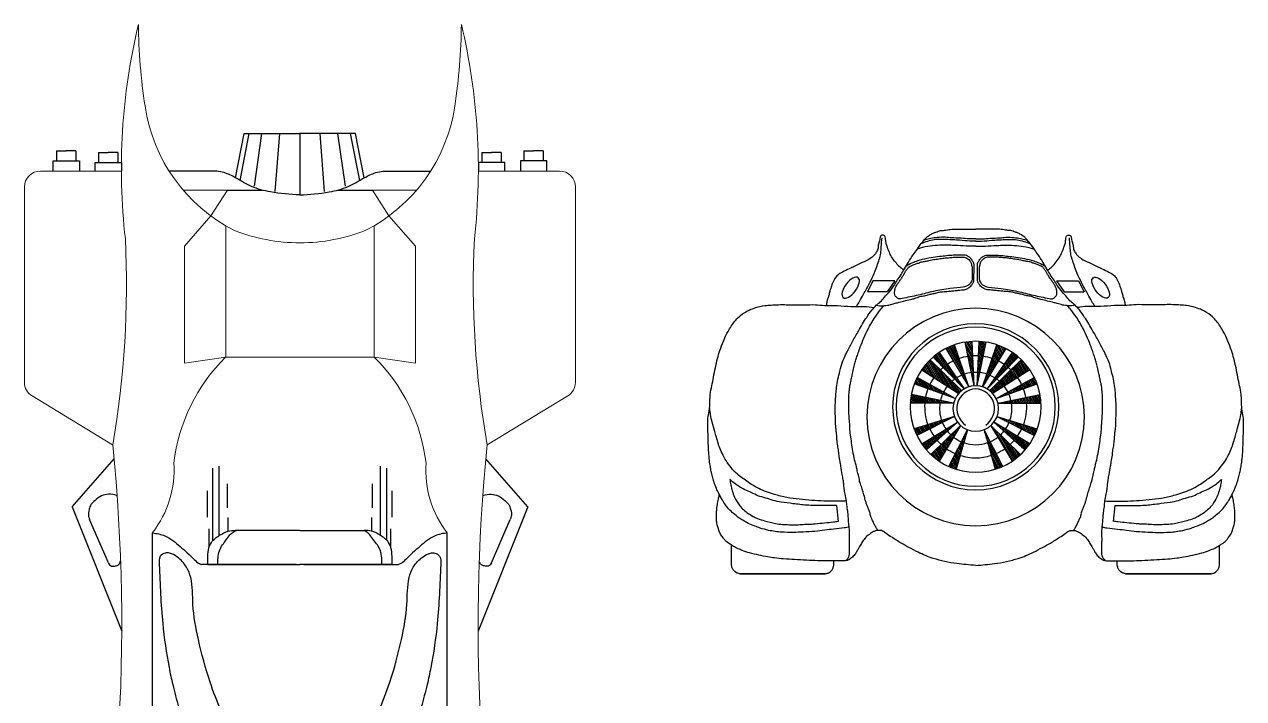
# Model space of a CAD drawing. Header units: inches. Extents: x 281 to 794, y -123 to 120.
# Drawn here: x 281.2 to 490.5, y 3.8 to 119.7 of the extents above; entities that cross this region are included whole.
import ezdxf

# ---------------------------------------------------------------- set-up
doc = ezdxf.new("R2010")
doc.units = ezdxf.units.IN
doc.header["$MEASUREMENT"] = 0
doc.layers.add('A-FL-PL', color=7, linetype='Continuous')
doc.layers.add('Batmobile', color=7, linetype='Continuous')
pattern_1 = [(120, (-623.92912, -27.08226), (-0.21650635, -0.125), [])]

# ---------------------------------------------------------------- blocks, each defined once
blk = doc.blocks.new('A$C385C0268')
at = {"layer": 'Batmobile'}
h = blk.add_hatch(dxfattribs=at)
h.set_pattern_fill('ANSI31', color=256, scale=2, angle=75, style=0)
h.set_pattern_definition(pattern_1)
h.paths.add_polyline_path([(44.58, 24.74), (41.37, 18.44, 0.031214), (42.68, 17.94)])
h.paths.add_polyline_path([(43.4, 25.47), (38.32, 20.47, 0.039775), (39.72, 19.36)])
h.paths.add_polyline_path([(42.88, 26.03), (36.74, 22.31, 0.029824), (37.56, 21.26)])
h.paths.add_polyline_path([(42.36, 26.99), (35.42, 24.88, 0.027366), (35.9, 23.75)])
h.paths.add_polyline_path([(34.96, 30.79, 0.033551), (34.78, 29.29), (42.21, 29.29)])
h.paths.add_polyline_path([(35.96, 33.74, 0.027418), (35.47, 32.61), (42.49, 30.08)])
h.paths.add_polyline_path([(39.74, 38.02, 0.029483), (38.68, 37.22), (44.02, 31.75, -0.00015), (44.02, 31.75)])
h.paths.add_polyline_path([(42.35, 39.32, 0.036164), (40.86, 38.68), (44.85, 32.11)])
h.paths.add_polyline_path([(45.41, 39.92, 0.026854), (44.21, 39.79), (45.74, 32.28)])
h.paths.add_polyline_path([(47.81, 39.79, 0.026854), (46.6, 39.92), (46.28, 32.28)])
h = blk.add_hatch(dxfattribs=at)
h.set_pattern_fill('ANSI31', color=256, scale=2, angle=75, style=0)
h.set_pattern_definition(pattern_1)
h.paths.add_polyline_path([(51.16, 38.68, 0.036164), (49.66, 39.32), (47.17, 32.11)])
h.paths.add_polyline_path([(53.33, 37.22, 0.029483), (52.28, 38.02), (47.99, 31.75, -0.00015), (47.99, 31.75)])
h.paths.add_polyline_path([(56.55, 32.61, 0.027418), (56.05, 33.74), (49.53, 30.08)])
h = blk.add_hatch(dxfattribs=at)
h.set_pattern_fill('ANSI31', color=256, scale=2, angle=75, style=0)
h.set_pattern_definition(pattern_1)
h.paths.add_polyline_path([(38.19, 36.77, 0.050411), (36.73, 35.05), (42.98, 31.04), (43.08, 30.97, -0.048257), (43.63, 31.49), (43.48, 31.62)])
h.paths.add_polyline_path([(55.28, 35.05, 0.050411), (53.82, 36.77), (48.53, 31.62), (48.39, 31.48, -0.047009), (48.93, 30.98), (49.03, 31.04)])
h = blk.add_hatch(dxfattribs=at)
h.set_pattern_fill('ANSI31', color=256, scale=2, angle=75, style=0)
h.set_pattern_definition(pattern_1)
h.paths.add_polyline_path([(49.66, 26.99), (56.12, 23.75, 0.027366), (56.59, 24.88)])
h.paths.add_polyline_path([(49.13, 26.03), (54.46, 21.26, 0.029824), (55.28, 22.31)])
h.paths.add_polyline_path([(48.61, 25.47), (52.29, 19.36, 0.039775), (53.69, 20.47)])
h.paths.add_polyline_path([(57.06, 30.79), (49.81, 29.29), (57.24, 29.29, 0.033551)])
h.paths.add_polyline_path([(47.44, 24.74), (49.34, 17.94, 0.031214), (50.65, 18.44)])
for p, q in [((42.21, 59.18), (46.01, 59.21)), ((49.8, 59.18), (46.01, 59.21)), ((28.33, 50.3), (27.4, 48.43)), ((32.12, 50.3), (28.33, 50.3)), ((32.12, 50.3), (30.79, 48.43)), ((59.9, 50.3), (61.22, 48.43)), ((59.9, 50.3), (63.68, 50.3)), ((63.68, 50.3), (64.62, 48.43)), ((30.79, 48.43), (27.4, 48.43)), ((61.22, 48.43), (64.62, 48.43)), ((45.74, 32.28), (44.21, 39.79)), ((45.74, 32.28), (45.41, 39.92)), ((46.28, 32.28), (46.6, 39.92)), ((46.28, 32.28), (47.81, 39.79)), ((39.74, 38.02), (44.02, 31.75)), ((40.86, 38.68), (44.85, 32.11)), ((44.85, 32.11), (42.35, 39.32)), ((47.17, 32.11), (49.66, 39.32)), ((51.16, 38.68), (47.17, 32.11)), ((52.28, 38.02), (47.99, 31.75)), ((38.19, 36.77), (43.48, 31.62)), ((38.68, 37.22), (44.02, 31.75)), ((53.33, 37.22), (47.99, 31.75)), ((53.82, 36.77), (48.53, 31.62)), ((42.49, 30.08), (35.96, 33.74)), ((36.73, 35.05), (42.98, 31.04)), ((55.28, 35.05), (49.03, 31.04)), ((49.53, 30.08), (56.05, 33.74)), ((42.49, 30.08), (35.47, 32.61)), ((43.48, 31.62), (43.63, 31.49)), ((48.53, 31.62), (48.39, 31.48)), ((49.53, 30.08), (56.55, 32.61)), ((42.21, 29.29), (34.96, 30.79)), ((42.98, 31.04), (43.08, 30.97)), ((49.03, 31.04), (48.93, 30.98)), ((49.81, 29.29), (57.06, 30.79)), ((42.21, 29.29), (34.78, 29.29)), ((49.81, 29.29), (57.24, 29.29)), ((42.36, 26.99), (35.42, 24.88)), ((42.36, 26.99), (35.9, 23.75)), ((36.74, 22.31), (42.88, 26.03)), ((42.88, 26.03), (37.56, 21.26)), ((38.32, 20.47), (43.4, 25.47)), ((43.4, 25.47), (39.72, 19.36)), ((53.69, 20.47), (48.61, 25.47)), ((48.61, 25.47), (52.29, 19.36)), ((55.28, 22.31), (49.13, 26.03)), ((49.13, 26.03), (54.46, 21.26)), ((49.66, 26.99), (56.12, 23.75)), ((49.66, 26.99), (56.59, 24.88)), ((41.37, 18.44), (44.58, 24.74)), ((44.58, 24.74), (42.68, 17.94)), ((50.65, 18.44), (47.44, 24.74)), ((47.44, 24.74), (49.34, 17.94)), ((22.08, 11.72), (22.39, 8.98)), ((69.93, 11.72), (69.62, 8.98)), ((4.08, 1.4), (4.08, 4.9)), ((87.87, 1.4), (87.87, 4.86)), ((21.62, 1.4), (21.62, 2.2)), ((70.33, 1.4), (70.33, 2.2)), ((20.22, 0), (5.48, 0)), ((5.48, 0), (20.22, 0)), ((71.73, 0), (86.47, 0)), ((86.47, 0), (71.73, 0))]:
    blk.add_line(p, q, dxfattribs=at)
for centre, radius, start, end in [((46.01, 26.93), 18.69, 90, 270), ((46.01, 26.93), 18.69, 270, 90), ((46.01, 28.68), 14.27, 90, 270), ((46.01, 28.68), 13.67, 90, 270), ((46.01, 28.68), 14.27, 270, 90), ((46.01, 28.68), 13.67, 270, 90), ((46.01, 28.68), 11.25, 90, 270), ((46.01, 28.68), 11.25, 270, 90), ((46.01, 28.68), 8.77, 116.1135, 123.7406), ((46.01, 28.68), 8.77, 98.5408, 108.9295), ((46.01, 28.68), 8.77, 90, 93.2057), ((46.01, 28.68), 8.77, 86.7943, 90), ((46.01, 28.68), 8.77, 71.0705, 81.4592), ((46.01, 28.68), 8.77, 56.2594, 63.8865), ((46.01, 28.68), 8.77, 145.035, 153.9916), ((46.01, 28.68), 8.77, 129.5914, 133.5123), ((46.01, 28.38), 6.21, 112.5164, 121.9224), ((46.01, 28.38), 6.21, 96.7526, 107.9582), ((46.01, 28.38), 6.21, 90, 93.3954), ((46.01, 28.38), 6.21, 86.6046, 90), ((46.01, 28.38), 6.21, 72.0418, 83.2474), ((46.01, 28.38), 6.21, 58.0776, 67.4836), ((46.01, 28.68), 8.77, 46.4877, 50.4086), ((46.01, 28.68), 8.77, 26.0084, 34.965), ((46.01, 28.68), 8.77, 159.3763, 169.4576), ((46.01, 28.38), 6.21, 141.7168, 152.9287), ((46.01, 28.38), 6.21, 125.6765, 130.5857), ((46.01, 28.38), 3.91, 90, 270), ((46.2, 28.37), 3.43, 93.268, 236.0578), ((46.01, 28.38), 3.91, 270, 90), ((45.81, 28.37), 3.43, 303.9422, 86.732), ((46.01, 28.38), 6.21, 49.4143, 54.3235), ((46.01, 28.38), 6.21, 27.0713, 38.2832), ((46.01, 28.68), 8.77, 10.5424, 20.6237), ((46.01, 28.38), 6.21, 156.4342, 167.1969), ((46.01, 28.38), 6.21, 12.8031, 23.5658), ((46.01, 28.68), 8.77, 176.0197, 200.5643), ((46.01, 28.38), 6.21, 171.5617, 199.4142), ((46.01, 28.38), 6.21, 340.5858, 8.4383), ((46.01, 28.68), 8.77, 339.4357, 3.9803), ((46.01, 28.38), 6.21, 203.028, 214.7965), ((46.01, 28.38), 6.21, 325.2035, 336.972), ((46.01, 28.68), 8.77, 205.8512, 215.4253), ((46.01, 28.38), 6.21, 218.7724, 226.8561), ((46.01, 28.38), 6.21, 232.2072, 246.5002), ((46.01, 28.38), 6.21, 293.4998, 307.7928), ((46.01, 28.38), 6.21, 313.1439, 321.2276), ((46.01, 28.68), 8.77, 324.5747, 334.1488), ((46.01, 28.68), 8.77, 221.1581, 227.58), ((46.01, 28.68), 8.77, 235.1989, 246.38), ((46.01, 28.38), 6.21, 250.7208, 270), ((46.01, 28.38), 6.21, 270, 289.2792), ((46.01, 28.68), 8.77, 293.62, 304.8011), ((46.01, 28.68), 8.77, 312.42, 318.8419), ((46.01, 28.68), 8.77, 252.3357, 270), ((46.01, 28.68), 8.77, 270, 287.6643)]:
    blk.add_arc(centre, radius, start, end, dxfattribs=at)
at = {"layer": 'Batmobile', "extrusion": (0, 0, -1)}
blk.add_ellipse((24.54, 49.15), major_axis=(-1.29, -1.7), ratio=0.457684, dxfattribs=at)
at = {"layer": 'Batmobile'}
blk.add_ellipse((67.47, 49.15), major_axis=(1.29, -1.7), ratio=0.457684, dxfattribs=at)
for points in [[(24.13, 9.76), (24.07, 10.49), (23.91, 11.55), (23.82, 12.44), (23.58, 13.68), (23.43, 14.54), (23.35, 15.43), (23.26, 16.11), (23.08, 17.07), (22.85, 18.45), (22.73, 19.25), (22.54, 20.35), (22.43, 21.26), (22.27, 22.24), (22.17, 23.3), (22.09, 24.26), (22, 25.01), (21.93, 26.47), (21.89, 27.76), (21.88, 28.81), (21.94, 29.85), (22.01, 30.91), (22.11, 31.95), (22.34, 33.42), (22.69, 34.83), (23.14, 36.42), (23.59, 37.41), (23.92, 38.11), (24.42, 39.02), (24.85, 39.88), (25.38, 40.84), (25.87, 41.69), (26.59, 42.93), (27.29, 44.05), (28.21, 45.33), (28.93, 46.12), (29.63, 46.69), (30.36, 47.53), (31.12, 48.39), (32, 49.54), (32.55, 50.44), (33.19, 51.39), (33.78, 52.37), (34.46, 53.55), (35.27, 54.8), (35.93, 55.72), (36.66, 56.76), (37.18, 57.35), (37.59, 57.81), (38.14, 58.21), (38.7, 58.52), (39.18, 58.7), (39.98, 58.95), (40.66, 59.01), (41.63, 59.17), (42.21, 59.18)], [(67.88, 9.76), (67.95, 10.49), (68.11, 11.55), (68.2, 12.44), (68.44, 13.68), (68.58, 14.54), (68.67, 15.43), (68.76, 16.11), (68.93, 17.07), (69.16, 18.45), (69.29, 19.25), (69.48, 20.35), (69.58, 21.26), (69.75, 22.24), (69.85, 23.3), (69.93, 24.26), (70.02, 25.01), (70.09, 26.47), (70.13, 27.76), (70.14, 28.81), (70.07, 29.85), (70.01, 30.91), (69.91, 31.95), (69.67, 33.42), (69.32, 34.83), (68.88, 36.42), (68.42, 37.41), (68.1, 38.11), (67.6, 39.02), (67.17, 39.88), (66.64, 40.84), (66.14, 41.69), (65.43, 42.93), (64.72, 44.05), (63.81, 45.33), (63.08, 46.12), (62.39, 46.69), (61.65, 47.53), (60.89, 48.39), (60.02, 49.54), (59.47, 50.44), (58.82, 51.39), (58.23, 52.37), (57.55, 53.55), (56.75, 54.8), (56.09, 55.72), (55.36, 56.76), (54.84, 57.35), (54.42, 57.81), (53.87, 58.21), (53.31, 58.52), (52.84, 58.7), (52.03, 58.95), (51.36, 59.01), (50.39, 59.17), (49.8, 59.18)], [(25.51, 45.92), (26.07, 46.79), (26.73, 48.02), (27.28, 48.98), (28.03, 50.42), (28.76, 52.02), (29.17, 53.2), (29.52, 54.28), (29.74, 55.37), (29.79, 56.18), (29.93, 57.71)], [(30.47, 57.88), (30.31, 58.11), (30.05, 58.18), (29.76, 58.11), (29.59, 57.81)], [(33.65, 52.14), (33.07, 52.61), (32.38, 53.34), (31.67, 54.27), (31.25, 55.07), (30.84, 56.09), (30.65, 56.7), (30.53, 57.43), (30.47, 57.88)], [(58.37, 52.14), (58.95, 52.61), (59.64, 53.34), (60.34, 54.27), (60.77, 55.07), (61.17, 56.09), (61.37, 56.7), (61.48, 57.43), (61.54, 57.88)], [(61.54, 57.88), (61.7, 58.11), (61.96, 58.18), (62.26, 58.11), (62.43, 57.81)], [(66.51, 45.92), (65.95, 46.79), (65.29, 48.02), (64.74, 48.98), (63.98, 50.42), (63.25, 52.02), (62.85, 53.2), (62.5, 54.28), (62.28, 55.37), (62.22, 56.18), (62.09, 57.71)], [(45.72, 53.12), (45.62, 53.45), (45.32, 53.97), (45.02, 54.32), (44.6, 54.58), (44.21, 54.73), (43.62, 54.75)], [(46.29, 53.12), (46.4, 53.45), (46.69, 53.97), (47, 54.32), (47.42, 54.58), (47.81, 54.73), (48.39, 54.75)], [(32.68, 47.29), (32.51, 47.42), (32.19, 47.74), (32.07, 48.2), (32.1, 48.6), (32.16, 48.94), (32.37, 49.43), (32.67, 49.92), (33.01, 50.42), (33.37, 50.94), (33.65, 51.43), (33.89, 51.86), (34.24, 52.36), (34.57, 52.74), (34.93, 52.91)], [(34.93, 52.91), (35.15, 53.02), (35.74, 53.26), (36.3, 53.44), (36.66, 53.58), (37.05, 53.64), (37.68, 53.77)], [(37.68, 53.77), (38.02, 53.82), (38.52, 53.95), (38.96, 54), (39.44, 54.07), (39.9, 54.15), (40.78, 54.26), (41.55, 54.32), (42.3, 54.39), (42.91, 54.42), (43.51, 54.39), (44.01, 54.38), (44.36, 54.28), (44.64, 54.1), (44.96, 53.82), (45.22, 53.39), (45.31, 53.02), (45.39, 52.7), (45.41, 52.03)], [(45.57, 50.01), (45.66, 50.19), (45.69, 50.52), (45.7, 51.04), (45.72, 51.66), (45.73, 52.38), (45.72, 53.12)], [(46.45, 50.01), (46.36, 50.19), (46.32, 50.52), (46.32, 51.04), (46.3, 51.66), (46.29, 52.38), (46.29, 53.12)], [(54.33, 53.77), (54, 53.82), (53.5, 53.95), (53.05, 54), (52.58, 54.07), (52.12, 54.15), (51.23, 54.26), (50.46, 54.32), (49.72, 54.39), (49.11, 54.42), (48.51, 54.39), (48, 54.38), (47.65, 54.28), (47.38, 54.1), (47.06, 53.82), (46.79, 53.39), (46.71, 53.02), (46.63, 52.7), (46.61, 52.03)], [(57.09, 52.91), (56.86, 53.02), (56.27, 53.26), (55.71, 53.44), (55.35, 53.58), (54.97, 53.64), (54.33, 53.77)], [(59.33, 47.29), (59.51, 47.42), (59.82, 47.74), (59.95, 48.2), (59.92, 48.6), (59.86, 48.94), (59.65, 49.43), (59.35, 49.92), (59.01, 50.42), (58.65, 50.94), (58.36, 51.43), (58.13, 51.86), (57.78, 52.36), (57.44, 52.74), (57.09, 52.91)], [(45.41, 50.63), (45.34, 50.34), (45.14, 49.98), (44.94, 49.75), (44.52, 49.45), (44.28, 49.33), (43.88, 49.24)], [(45.41, 52.03), (45.41, 50.63)], [(46.61, 52.03), (46.61, 50.63)], [(46.61, 50.63), (46.67, 50.34), (46.88, 49.98), (47.08, 49.75), (47.5, 49.45), (47.74, 49.33), (48.14, 49.24)], [(30.32, 46.07), (30.88, 46.12), (31.82, 46.39), (32.56, 46.57), (33.67, 46.85), (34.82, 47.13), (35.6, 47.32), (36.44, 47.63), (37.21, 47.75), (38, 47.96), (38.7, 48.13), (39.35, 48.27), (39.96, 48.42), (40.7, 48.48), (41.52, 48.56), (41.91, 48.59), (42.25, 48.63), (42.68, 48.66), (43.27, 48.74), (43.82, 48.78), (44.21, 48.83), (44.49, 48.95), (44.77, 49.1)], [(43.88, 49.24), (41.62, 49), (38.79, 48.51), (36.15, 47.87), (33.39, 47.29)], [(44.77, 49.1), (45.02, 49.28), (45.31, 49.58), (45.57, 50.01)], [(47.25, 49.1), (47, 49.28), (46.71, 49.58), (46.45, 50.01)], [(61.69, 46.07), (61.14, 46.12), (60.2, 46.39), (59.46, 46.57), (58.34, 46.85), (57.2, 47.13), (56.42, 47.32), (55.57, 47.63), (54.81, 47.75), (54.02, 47.96), (53.31, 48.13), (52.67, 48.27), (52.06, 48.42), (51.31, 48.48), (50.49, 48.56), (50.11, 48.59), (49.76, 48.63), (49.34, 48.66), (48.75, 48.74), (48.2, 48.78), (47.81, 48.83), (47.52, 48.95), (47.25, 49.1)], [(48.14, 49.24), (50.39, 49), (53.22, 48.51), (55.87, 47.87), (58.62, 47.29)], [(33.39, 47.29), (32.9, 47.23), (32.68, 47.29)], [(58.62, 47.29), (59.12, 47.23), (59.33, 47.29)], [(29.21, 7.43), (28.93, 7.88), (28.58, 8.49), (28.31, 9.13), (28.03, 9.67), (27.86, 10.37), (27.65, 10.98), (27.42, 11.55), (27.22, 12.11), (27.04, 12.65), (26.95, 13.02), (26.67, 14.03), (26.51, 14.52), (26.22, 15.43), (26.08, 15.86), (26.03, 16.19), (25.92, 16.7), (25.79, 17.2), (25.67, 17.69), (25.51, 18.44), (25.31, 19.2), (24.75, 22.14), (24.57, 23.5), (24.41, 24.76), (24.38, 25.57), (24.33, 26.34), (24.24, 27.48), (24.24, 28.11), (24.24, 28.68), (24.24, 29.19)], [(62.81, 7.43), (63.09, 7.88), (63.44, 8.49), (63.71, 9.13), (63.98, 9.67), (64.16, 10.37), (64.36, 10.98), (64.59, 11.55), (64.8, 12.11), (64.97, 12.65), (65.06, 13.02), (65.35, 14.03), (65.51, 14.52), (65.79, 15.43), (65.93, 15.86), (65.99, 16.19), (66.1, 16.7), (66.22, 17.2), (66.34, 17.69), (66.51, 18.44), (66.7, 19.2), (67.27, 22.14), (67.45, 23.5), (67.61, 24.76), (67.64, 25.57), (67.68, 26.34), (67.77, 27.48), (67.77, 28.11), (67.77, 28.68), (67.77, 29.19)], [(22.08, 11.72), (19.84, 11.7), (16.98, 11.77), (14.63, 12.03), (12.63, 12.3), (11.2, 12.6), (9.97, 13), (8.61, 13.39), (7.54, 13.91), (6.37, 14.42), (5.14, 15.13), (4.24, 15.81), (3.8, 16.2)], [(69.93, 11.72), (72.17, 11.7), (75.04, 11.77), (77.38, 12.03), (79.38, 12.3), (80.82, 12.6), (82.05, 13), (83.4, 13.39), (84.48, 13.91), (85.64, 14.42), (86.88, 15.13), (87.77, 15.81), (88.21, 16.2)], [(1.51, 10.04), (1.51, 10.72)], [(90.51, 10.04), (90.51, 10.72)], [(23.2, 2.22), (18.88, 2.22), (16.97, 2.31), (14.9, 2.43), (13.02, 2.54), (11.47, 2.7), (10.32, 2.87), (8.74, 3.2), (7.19, 3.57), (5.89, 4), (4.96, 4.4), (4.26, 4.79), (3.73, 5.13), (3, 5.69), (2.62, 6.17), (2.19, 6.77), (1.91, 7.5), (1.66, 8.21), (1.51, 9.04), (1.51, 10.04)], [(23.66, 2.23), (24, 2.54), (24.29, 3.09), (24.35, 4.15), (24.33, 5.25), (24.31, 6.08), (24.33, 7.01), (24.3, 7.88), (24.18, 8.86), (24.13, 9.76)], [(68.35, 2.23), (68.02, 2.54), (67.72, 3.09), (67.66, 4.15), (67.69, 5.25), (67.7, 6.08), (67.68, 7.01), (67.72, 7.88), (67.83, 8.86), (67.88, 9.76)], [(68.81, 2.22), (73.14, 2.22), (75.04, 2.31), (77.12, 2.43), (78.99, 2.54), (80.55, 2.7), (81.69, 2.87), (83.28, 3.2), (84.83, 3.57), (86.12, 4), (87.05, 4.4), (87.76, 4.79), (88.29, 5.13), (89.02, 5.69), (89.39, 6.17), (89.83, 6.77), (90.11, 7.5), (90.35, 8.21), (90.5, 9.04), (90.51, 10.04)], [(28.93, 7.4), (28.46, 7.22), (27.75, 6.76), (26.97, 6.06), (26.48, 5.34), (26.07, 4.66), (25.81, 4.23), (25.53, 3.71), (25.13, 3.14), (24.52, 2.58), (23.91, 2.27), (23.2, 2.22)], [(46.01, 1.43), (42.76, 1.73), (38.71, 2.63), (36.1, 3.68), (34.54, 4.51), (33.19, 5.25), (31.59, 6.26), (30.63, 6.91), (30.02, 7.32), (29.58, 7.43), (28.93, 7.4)], [(46.01, 1.43), (49.26, 1.73), (53.31, 2.63), (55.92, 3.68), (57.48, 4.51), (58.83, 5.25), (60.42, 6.26), (61.39, 6.91), (61.99, 7.32), (62.44, 7.43), (63.08, 7.4)], [(63.08, 7.4), (63.55, 7.22), (64.27, 6.76), (65.05, 6.06), (65.53, 5.34), (65.94, 4.66), (66.21, 4.23), (66.49, 3.71), (66.89, 3.14), (67.5, 2.58), (68.11, 2.27), (68.81, 2.22)], [(5.48, 0), (4.91, 0.17), (4.24, 0.89), (4.08, 1.4)], [(20.22, 0), (20.79, 0.17), (21.46, 0.89), (21.62, 1.4)], [(71.73, 0), (71.16, 0.17), (70.49, 0.89), (70.33, 1.4)], [(86.47, 0), (87.04, 0.17), (87.72, 0.89), (87.87, 1.4)]]:
    blk.add_spline(points, degree=3, dxfattribs=at)
for points, knots in [([(29.59, 57.81), (29.55, 57.54), (29.49, 57.09), (29.24, 56.49), (29.28, 55.87), (28.99, 55.26), (28.53, 54.64), (27.72, 53.97), (26.51, 53.46), (25.33, 52.87), (24.18, 52.35), (23.21, 51.9), (22.33, 51.4), (21.74, 50.68), (21.39, 49.88), (21.14, 49.13), (20.92, 48.46), (20.8, 47.81), (20.51, 47.15), (20.41, 46.57), (20.36, 46.22), (20.34, 46.11)], [0, 0, 0, 0, 0.818315, 1.364598, 1.917337, 2.635549, 3.324568, 4.251142, 5.731395, 7.244538, 8.222515, 9.496873, 10.466311, 11.230823, 12.228726, 13.067751, 13.616011, 14.348568, 15.03447, 15.754311, 16.100051, 16.100051, 16.100051, 16.100051]), ([(46.01, 57.15), (45.68, 57.15), (44.75, 57.15), (43.46, 57.26), (42.12, 57.4), (40.87, 57.4), (39.57, 57.5), (38.29, 57.26), (37.34, 57), (36.79, 56.77), (36.6, 56.69)], [0, 0, 0, 0, 0.994922, 2.791012, 3.85497, 5.035148, 6.556236, 7.737102, 8.90982, 9.521038, 9.521038, 9.521038, 9.521038]), ([(46.01, 57.54), (45.62, 57.52), (44.79, 57.49), (43.41, 57.71), (42.06, 57.66), (40.69, 57.86), (39.52, 57.77), (38.34, 57.66), (37.59, 57.44), (37.2, 57.31), (37.12, 57.29)], [0, 0, 0, 0, 1.14799, 2.50192, 4.178423, 5.167287, 6.636504, 7.698321, 8.718004, 8.950237, 8.950237, 8.950237, 8.950237]), ([(46.01, 57.54), (46.39, 57.52), (47.23, 57.49), (48.61, 57.71), (49.95, 57.66), (51.32, 57.86), (52.5, 57.77), (53.68, 57.66), (54.42, 57.44), (54.82, 57.31), (54.89, 57.29)], [0, 0, 0, 0, 1.14799, 2.50192, 4.178423, 5.167287, 6.636504, 7.698321, 8.718004, 8.950237, 8.950237, 8.950237, 8.950237]), ([(46.01, 57.15), (46.34, 57.15), (47.27, 57.15), (48.55, 57.26), (49.89, 57.4), (51.15, 57.4), (52.45, 57.5), (53.72, 57.26), (54.68, 57), (55.23, 56.77), (55.41, 56.69)], [0, 0, 0, 0, 0.994922, 2.791012, 3.85497, 5.035148, 6.556236, 7.737102, 8.90982, 9.521038, 9.521038, 9.521038, 9.521038]), ([(62.43, 57.81), (62.46, 57.54), (62.52, 57.09), (62.77, 56.49), (62.74, 55.87), (63.02, 55.26), (63.49, 54.64), (64.3, 53.97), (65.51, 53.46), (66.69, 52.87), (67.83, 52.35), (68.81, 51.9), (69.69, 51.4), (70.28, 50.68), (70.63, 49.88), (70.88, 49.13), (71.09, 48.46), (71.22, 47.81), (71.5, 47.15), (71.61, 46.57), (71.66, 46.22), (71.67, 46.11)], [0, 0, 0, 0, 0.818315, 1.364598, 1.917337, 2.635549, 3.324568, 4.251142, 5.731395, 7.244538, 8.222515, 9.496873, 10.466311, 11.230823, 12.228726, 13.067751, 13.616011, 14.348568, 15.03447, 15.754311, 16.100051, 16.100051, 16.100051, 16.100051]), ([(43.62, 54.75), (43.43, 54.75), (43, 54.76), (42.3, 54.72), (41.44, 54.69), (40.36, 54.54), (39.05, 54.43), (37.57, 54.16), (36.24, 53.84), (35.05, 53.39), (34.42, 53.06), (34.06, 52.86)], [0, 0, 0, 0, 0.577099, 1.29859, 2.084579, 3.182504, 4.539192, 6.051685, 7.689655, 8.630445, 9.841705, 9.841705, 9.841705, 9.841705]), ([(46.01, 56.28), (45.47, 56.28), (44.25, 56.3), (42.2, 56.42), (40.13, 56.5), (38.16, 56.33), (36.86, 56.07), (36.13, 55.83), (35.96, 55.77)], [0, 0, 0, 0, 1.616515, 3.650087, 6.173887, 7.804639, 9.585193, 10.124402, 10.124402, 10.124402, 10.124402]), ([(46.01, 56.28), (46.55, 56.28), (47.76, 56.3), (49.82, 56.42), (51.88, 56.5), (53.86, 56.33), (55.15, 56.07), (55.89, 55.83), (56.06, 55.77)], [0, 0, 0, 0, 1.616515, 3.650087, 6.173887, 7.804639, 9.585193, 10.124402, 10.124402, 10.124402, 10.124402]), ([(48.39, 54.75), (48.59, 54.75), (49.02, 54.76), (49.71, 54.72), (50.58, 54.69), (51.65, 54.54), (52.97, 54.43), (54.45, 54.16), (55.78, 53.84), (56.96, 53.39), (57.6, 53.06), (57.95, 52.86)], [0, 0, 0, 0, 0.577099, 1.29859, 2.084579, 3.182504, 4.539192, 6.051685, 7.689655, 8.630445, 9.841705, 9.841705, 9.841705, 9.841705]), ([(24.29, 8.02), (24.01, 7.96), (23.14, 7.79), (21.73, 7.67), (20.05, 7.48), (18.3, 7.23), (16.51, 7.17), (14.6, 7.05), (12.61, 7.11), (10.69, 7.34), (9.16, 7.78), (8.01, 8.21), (7.04, 8.56), (6.22, 9.06), (5.5, 9.48), (4.77, 10.04), (3.95, 10.71), (3.21, 11.54), (2.69, 12.38), (2.23, 13.08), (1.88, 13.84), (1.43, 14.7), (1.12, 15.53), (0.91, 16.38), (0.66, 17.12), (0.51, 18), (0.34, 18.99), (0.19, 20.18), (0.12, 21.45), (0.08, 22.75), (0.04, 24.13), (-0.01, 25.57), (0.01, 27.01), (0.36, 28.32), (0.36, 29.61), (0.4, 30.94), (0.7, 32.28), (1, 33.8), (1.28, 35.37), (1.64, 36.9), (2.1, 38.44), (2.62, 39.8), (3.1, 40.98), (3.64, 41.89), (4.16, 42.74), (4.81, 43.64), (5.77, 44.53), (6.93, 45.3), (8.37, 45.77), (9.63, 46.11), (10.93, 46.17), (12.17, 46.25), (13.61, 46.22), (15.08, 46.24), (16.74, 46.15), (18.35, 46.3), (20.06, 46.06), (21.9, 46.17), (24.01, 45.88), (26.16, 45.95), (27.69, 45.88), (28.4, 45.75), (28.54, 45.72)], [0, 0, 0, 0, 0.858934, 2.661322, 4.236366, 5.940247, 7.943554, 9.622572, 11.650441, 13.916359, 15.411338, 16.405137, 17.613838, 18.49645, 19.273971, 20.115027, 21.243066, 22.445355, 23.434468, 24.189885, 24.98047, 25.925273, 27.09614, 27.625162, 28.562196, 29.416992, 30.302028, 31.59495, 33.020558, 34.101855, 35.495642, 37.146242, 38.452651, 39.794408, 41.156581, 42.306189, 43.787499, 45.282812, 46.947809, 48.575072, 49.995574, 51.755017, 52.941787, 53.812096, 54.91702, 55.953361, 57.105317, 58.84939, 60.077938, 61.62579, 62.731071, 63.985522, 65.336046, 67.064772, 68.386607, 70.326683, 71.896454, 73.526004, 75.837341, 78.25706, 79.980223, 80.412762, 80.412762, 80.412762, 80.412762]), ([(24.24, 29.19), (24.22, 29.71), (24.19, 30.5), (24.33, 31.5), (24.38, 32.19), (24.53, 32.87), (24.69, 33.6), (24.86, 34.48), (25.06, 35.4), (25.31, 36.3), (25.56, 37.13), (25.84, 38), (26.25, 39.15), (26.8, 40.51), (27.61, 42.24), (28.56, 43.95), (29.57, 45.23), (30.09, 45.88), (30.24, 46.06)], [0, 0, 0, 0, 1.560782, 2.379717, 3.004808, 3.641973, 4.458153, 5.253058, 6.339713, 7.282094, 8.050705, 8.941653, 10.035212, 11.684823, 13.36176, 15.751763, 17.533942, 18.247457, 18.247457, 18.247457, 18.247457]), ([(28.97, 46.14), (29.14, 46.1), (29.58, 46), (30.04, 46.05), (30.32, 46.07)], [0.149602, 0.149602, 0.149602, 0.149602, 0.67911, 1.518723, 1.518723, 1.518723, 1.518723]), ([(63.05, 46.14), (62.88, 46.1), (62.43, 46), (61.97, 46.05), (61.69, 46.07)], [0.149602, 0.149602, 0.149602, 0.149602, 0.67911, 1.518723, 1.518723, 1.518723, 1.518723]), ([(67.77, 29.19), (67.79, 29.71), (67.82, 30.5), (67.68, 31.5), (67.64, 32.19), (67.48, 32.87), (67.33, 33.6), (67.16, 34.48), (66.96, 35.4), (66.71, 36.3), (66.45, 37.13), (66.18, 38), (65.77, 39.15), (65.21, 40.51), (64.41, 42.24), (63.46, 43.95), (62.44, 45.23), (61.93, 45.88), (61.78, 46.06)], [0, 0, 0, 0, 1.560782, 2.379717, 3.004808, 3.641973, 4.458153, 5.253058, 6.339713, 7.282094, 8.050705, 8.941653, 10.035212, 11.684823, 13.36176, 15.751763, 17.533942, 18.247457, 18.247457, 18.247457, 18.247457]), ([(67.73, 8.02), (68.01, 7.96), (68.88, 7.79), (70.29, 7.67), (71.97, 7.48), (73.72, 7.23), (75.51, 7.17), (77.41, 7.05), (79.4, 7.11), (81.33, 7.34), (82.86, 7.78), (84.01, 8.21), (84.98, 8.56), (85.8, 9.06), (86.52, 9.48), (87.25, 10.04), (88.06, 10.71), (88.8, 11.54), (89.32, 12.38), (89.79, 13.08), (90.13, 13.84), (90.58, 14.7), (90.89, 15.53), (91.11, 16.38), (91.35, 17.12), (91.51, 18), (91.67, 18.99), (91.83, 20.18), (91.9, 21.45), (91.93, 22.75), (91.98, 24.13), (92.03, 25.57), (92.01, 27.01), (91.66, 28.32), (91.66, 29.61), (91.62, 30.94), (91.31, 32.28), (91.02, 33.8), (90.73, 35.37), (90.37, 36.9), (89.92, 38.44), (89.4, 39.8), (88.92, 40.98), (88.38, 41.89), (87.85, 42.74), (87.21, 43.64), (86.24, 44.53), (85.08, 45.3), (83.65, 45.77), (82.39, 46.11), (81.08, 46.17), (79.85, 46.25), (78.41, 46.22), (76.94, 46.24), (75.28, 46.15), (73.66, 46.3), (71.96, 46.06), (70.12, 46.17), (68.01, 45.88), (65.86, 45.95), (64.33, 45.88), (63.62, 45.75), (63.48, 45.72)], [0, 0, 0, 0, 0.858934, 2.661322, 4.236366, 5.940247, 7.943554, 9.622572, 11.650441, 13.916359, 15.411338, 16.405137, 17.613838, 18.49645, 19.273971, 20.115027, 21.243066, 22.445355, 23.434468, 24.189885, 24.98047, 25.925273, 27.09614, 27.625162, 28.562196, 29.416992, 30.302028, 31.59495, 33.020558, 34.101855, 35.495642, 37.146242, 38.452651, 39.794408, 41.156581, 42.306189, 43.787499, 45.282812, 46.947809, 48.575072, 49.995574, 51.755017, 52.941787, 53.812096, 54.91702, 55.953361, 57.105317, 58.84939, 60.077938, 61.62579, 62.731071, 63.985522, 65.336046, 67.064772, 68.386607, 70.326683, 71.896454, 73.526004, 75.837341, 78.25706, 79.980223, 80.412762, 80.412762, 80.412762, 80.412762]), ([(23.81, 12.49), (23.41, 12.48), (22.11, 12.46), (20.14, 12.43), (17.83, 12.59), (15.72, 12.78), (13.55, 13.04), (11.22, 13.66), (9.11, 14.37), (7.51, 15.32), (6.46, 16.05), (5.48, 16.76), (4.46, 17.65), (3.54, 18.79), (2.78, 19.98), (2.26, 21.16), (1.78, 22.29), (1.51, 23.41), (1.12, 24.64), (0.78, 25.93), (0.47, 27.13), (0.39, 27.99), (0.34, 28.4), (0.32, 28.56)], [0.285702, 0.285702, 0.285702, 0.285702, 1.482341, 4.178001, 6.213781, 8.414216, 10.545917, 12.75489, 15.626654, 17.185253, 18.334708, 19.445597, 20.831622, 22.375828, 23.819588, 25.062565, 26.23406, 27.489164, 28.509204, 30.117643, 31.480065, 32.222456, 32.711975, 32.711975, 32.711975, 32.711975]), ([(68.21, 12.49), (68.61, 12.48), (69.9, 12.46), (71.88, 12.43), (74.19, 12.59), (76.3, 12.78), (78.47, 13.04), (80.79, 13.66), (82.91, 14.37), (84.51, 15.32), (85.55, 16.05), (86.54, 16.76), (87.56, 17.65), (88.48, 18.79), (89.24, 19.98), (89.76, 21.16), (90.23, 22.29), (90.51, 23.41), (90.89, 24.64), (91.23, 25.93), (91.54, 27.13), (91.62, 27.99), (91.67, 28.4), (91.69, 28.56)], [0.285702, 0.285702, 0.285702, 0.285702, 1.482341, 4.178001, 6.213781, 8.414216, 10.545917, 12.75489, 15.626654, 17.185253, 18.334708, 19.445597, 20.831622, 22.375828, 23.819588, 25.062565, 26.23406, 27.489164, 28.509204, 30.117643, 31.480065, 32.222456, 32.711975, 32.711975, 32.711975, 32.711975]), ([(3.8, 16.2), (3.84, 15.88), (3.93, 15.21), (4.18, 14.19), (4.62, 13.03), (5.23, 11.99), (5.97, 11.08), (6.82, 10.44), (7.68, 9.88), (8.66, 9.38), (9.97, 9.03), (11.39, 8.61), (12.82, 8.47), (14.11, 8.4), (15.39, 8.37), (16.58, 8.5), (17.57, 8.5), (18.69, 8.6), (20.03, 8.74), (21.35, 8.87), (22.12, 8.98), (22.39, 9.01)], [0, 0, 0, 0, 0.966423, 2.013928, 3.148525, 4.660931, 5.621605, 6.65441, 7.823172, 8.697476, 9.936285, 11.886398, 13.106632, 14.247037, 15.760428, 16.950773, 17.839219, 18.723638, 20.323056, 21.880448, 22.680452, 22.680452, 22.680452, 22.680452]), ([(88.21, 16.2), (88.17, 15.88), (88.09, 15.21), (87.83, 14.19), (87.4, 13.03), (86.78, 11.99), (86.04, 11.08), (85.19, 10.44), (84.33, 9.88), (83.36, 9.38), (82.04, 9.03), (80.63, 8.61), (79.2, 8.47), (77.91, 8.4), (76.62, 8.37), (75.43, 8.5), (74.44, 8.5), (73.32, 8.6), (71.98, 8.74), (70.67, 8.87), (69.89, 8.98), (69.63, 9.01)], [0, 0, 0, 0, 0.966423, 2.013928, 3.148525, 4.660931, 5.621605, 6.65441, 7.823172, 8.697476, 9.936285, 11.886398, 13.106632, 14.247037, 15.760428, 16.950773, 17.839219, 18.723638, 20.323056, 21.880448, 22.680452, 22.680452, 22.680452, 22.680452]), ([(1.51, 10.72), (1.52, 10.85), (1.56, 11.32), (1.66, 12.09), (1.84, 12.9), (1.95, 13.38), (2, 13.58)], [0, 0, 0, 0, 0.407053, 1.426846, 2.310739, 2.906462, 2.906462, 2.906462, 2.906462]), ([(90.51, 10.72), (90.5, 10.85), (90.46, 11.32), (90.36, 12.09), (90.18, 12.9), (90.06, 13.38), (90.02, 13.58)], [0, 0, 0, 0, 0.407053, 1.426846, 2.310739, 2.906462, 2.906462, 2.906462, 2.906462])]:
    blk.add_open_spline(points, degree=3, knots=knots, dxfattribs=at)
blk = doc.blocks.new('A$C0315640D')
at = {"layer": 'A-FL-PL'}
for p, q in [((7.59, 20.46), (7.59, 21.8)), ((27.29, 20.46), (27.29, 21.8)), ((7.59, 20.46), (17.44, 20.46)), ((12.31, 12.48), (12.31, 20.46)), ((17.44, 18.91), (12.31, 18.91)), ((27.29, 20.46), (17.44, 20.46)), ((17.44, 18.91), (22.57, 18.91)), ((22.57, 12.48), (22.57, 20.46)), ((6.5, 16.33), (10.44, 12.62)), ((28.39, 16.33), (24.44, 12.62))]:
    blk.add_line(p, q, dxfattribs=at)
for points in [[(0.27, 20.42), (1.93, 24.46), (5.63, 27.24), (9.3, 29.1), (12.6, 29.9), (15.2, 30.4), (17.44, 30.4)], [(34.61, 20.42), (32.95, 24.46), (29.25, 27.24), (25.58, 29.1), (22.28, 29.9), (19.69, 30.4), (17.44, 30.4)], [(4.51, 14.49), (2.55, 16.38), (0.94, 18.51), (0.27, 20.42)], [(30.37, 14.49), (32.33, 16.38), (33.94, 18.51), (34.61, 20.42)], [(4.51, 14.49), (1.82, 13.93), (0.63, 12.34), (0.09, 10.64), (0.09, 8.35), (0.72, 5.89), (1.71, 3.16), (1.92, 1.52), (1.92, 0)], [(30.37, 14.49), (33.07, 13.93), (34.25, 12.34), (34.8, 10.64), (34.8, 8.35), (34.17, 5.89), (33.17, 3.16), (32.96, 1.52), (32.96, 0)]]:
    blk.add_spline(points, degree=3, dxfattribs=at)
for points, knots in [([(17.44, 25.53), (16.33, 25.54), (14.04, 25.56), (10.71, 25.38), (7.16, 24.75), (4.41, 23.54), (2.34, 22.27), (1.05, 21.11), (0.91, 19.54), (1.03, 18.61), (1.09, 18.24)], [0.629651, 0.629651, 0.629651, 0.629651, 3.97629, 7.473009, 10.64121, 14.734266, 16.356369, 17.992012, 19.683349, 20.800393, 20.800393, 20.800393, 20.800393]), ([(17.44, 25.53), (18.56, 25.54), (20.84, 25.56), (24.18, 25.38), (27.72, 24.75), (30.47, 23.54), (32.54, 22.27), (33.84, 21.11), (33.98, 19.54), (33.85, 18.61), (33.79, 18.24)], [0.629651, 0.629651, 0.629651, 0.629651, 3.97629, 7.473009, 10.64121, 14.734266, 16.356369, 17.992012, 19.683349, 20.800393, 20.800393, 20.800393, 20.800393]), ([(17.44, 23.72), (17.02, 23.71), (15.87, 23.71), (13.68, 23.81), (10.08, 23.06), (6.87, 21.99), (4.67, 20.03), (4.74, 18.55), (5.46, 17.37), (6.15, 16.68), (6.5, 16.33)], [0.713635, 0.713635, 0.713635, 0.713635, 1.963914, 4.162696, 7.292876, 12.882919, 14.331145, 15.539271, 16.942245, 18.428877, 18.428877, 18.428877, 18.428877]), ([(17.44, 23.72), (17.86, 23.71), (19.01, 23.71), (21.21, 23.81), (24.8, 23.06), (28.01, 21.99), (30.22, 20.03), (30.14, 18.55), (29.42, 17.37), (28.74, 16.68), (28.39, 16.33)], [0.713635, 0.713635, 0.713635, 0.713635, 1.963914, 4.162696, 7.292876, 12.882919, 14.331145, 15.539271, 16.942245, 18.428877, 18.428877, 18.428877, 18.428877]), ([(17.44, 2.7), (16.87, 2.75), (15.16, 2.93), (12.73, 4.94), (10.44, 7.86), (7.77, 10.59), (6.49, 13.58), (4.94, 14.3), (4.51, 14.49)], [0.391069, 0.391069, 0.391069, 0.391069, 2.085804, 5.526172, 9.311537, 13.323304, 17.002045, 18.378768, 18.378768, 18.378768, 18.378768]), ([(17.44, 2.7), (18.01, 2.75), (19.73, 2.93), (22.15, 4.94), (24.45, 7.86), (27.11, 10.59), (28.39, 13.58), (29.95, 14.3), (30.37, 14.49)], [0.391069, 0.391069, 0.391069, 0.391069, 2.085804, 5.526172, 9.311537, 13.323304, 17.002045, 18.378768, 18.378768, 18.378768, 18.378768]), ([(17.44, 5.59), (17.1, 5.64), (16.22, 5.77), (15.01, 6.39), (13.69, 7.25), (13.13, 8.78), (12.4, 10.45), (12.34, 11.77), (12.31, 12.48)], [0.259475, 0.259475, 0.259475, 0.259475, 1.28718, 2.926266, 4.305634, 5.862872, 7.654723, 9.766155, 9.766155, 9.766155, 9.766155]), ([(17.44, 5.59), (17.78, 5.64), (18.67, 5.77), (19.87, 6.39), (21.19, 7.25), (21.75, 8.78), (22.49, 10.45), (22.54, 11.77), (22.57, 12.48)], [0.259475, 0.259475, 0.259475, 0.259475, 1.28718, 2.926266, 4.305634, 5.862872, 7.654723, 9.766155, 9.766155, 9.766155, 9.766155])]:
    blk.add_open_spline(points, degree=3, knots=knots, dxfattribs=at)
blk = doc.blocks.new('A$C5C546D80')
at = {"layer": 'A-FL-PL'}
for p, q in [((0, 22.75), (0, 53.26)), ((50.61, 22.75), (50.61, 53.26)), ((24.65, 47.82), (8.41, 47.82)), ((25.96, 47.82), (42.2, 47.82)), ((23.99, 7.4), (23.99, 2.02)), ((26.61, 7.4), (26.61, 2.02))]:
    blk.add_line(p, q, dxfattribs=at)
for points in [[(24.65, 0), (21.3, 0.15), (17.76, 1.07), (14.22, 2.97), (11.31, 5.04), (8.42, 7.73), (5.37, 11.3), (2.8, 15.42), (1.22, 17.95), (0.19, 20.53), (0, 22.75)], [(25.96, 0), (29.31, 0.15), (32.84, 1.07), (36.39, 2.97), (39.3, 5.04), (42.19, 7.73), (45.24, 11.3), (47.81, 15.42), (49.39, 17.95), (50.42, 20.53), (50.61, 22.75)]]:
    blk.add_lwpolyline(points, dxfattribs=at)
for points in [[(0, 53.26), (2.09, 52.75), (4.72, 50.92), (7.14, 48.68), (7.99, 47.97), (8.41, 47.82)], [(50.61, 53.26), (48.52, 52.75), (45.89, 50.92), (43.47, 48.68), (42.62, 47.97), (42.2, 47.82)], [(23.99, 7.4), (23.78, 8.06), (21.45, 9.54), (14.1, 17.83), (9.87, 27.58), (7.86, 34.95), (6.93, 40.96), (6.54, 45.59), (5.84, 47.33), (4.17, 49.15), (2.91, 49.77), (2.14, 49.77), (1.32, 49.25), (1.14, 47.77)], [(26.61, 7.4), (26.83, 8.06), (29.15, 9.54), (36.51, 17.83), (40.73, 27.58), (42.74, 34.95), (43.67, 40.96), (44.07, 45.59), (44.76, 47.33), (46.44, 49.15), (47.7, 49.77), (48.46, 49.77), (49.28, 49.25), (49.47, 47.77)], [(1.14, 47.77), (1.73, 37.69), (2.82, 30.12), (3.45, 27.19), (4.46, 23.32)], [(49.47, 47.77), (48.88, 37.69), (47.78, 30.12), (47.15, 27.19), (46.14, 23.32)], [(4.46, 23.32), (6.65, 17.08), (8.26, 13.79), (12.36, 8.08), (14.27, 6.23), (16.86, 4.18), (18.87, 2.91), (21, 1.81), (22.61, 1.26), (23.46, 1.49), (23.9, 1.82), (23.99, 2.02)], [(46.14, 23.32), (43.95, 17.08), (42.35, 13.79), (38.25, 8.08), (36.33, 6.23), (33.74, 4.18), (31.73, 2.91), (29.61, 1.81), (27.99, 1.26), (27.15, 1.49), (26.71, 1.82), (26.61, 2.02)]]:
    blk.add_spline(points, degree=3, dxfattribs=at)
blk = doc.blocks.new('A$C518D359E')
at = {"layer": 'A-FL-PL'}
for p, q in [((15.84, 5.86), (4.73, 5.86)), ((15.84, 5.86), (26.95, 5.86)), ((0, 0), (15.84, 0)), ((31.68, 0), (15.84, 0))]:
    blk.add_line(p, q, dxfattribs=at)
for points in [[(0, 0), (0, 1.03), (0.63, 3.8), (2.05, 5.01), (3.53, 5.71), (4.73, 5.86)], [(1.76, 0), (1.76, 0.83), (1.94, 2.05), (2.39, 3.14), (3.01, 3.98), (3.71, 4.93), (4.2, 5.44), (4.92, 5.86)], [(29.92, 0), (29.92, 0.83), (29.74, 2.05), (29.29, 3.14), (28.67, 3.98), (27.97, 4.93), (27.48, 5.44), (26.76, 5.86)], [(31.68, 0), (31.68, 1.03), (31.05, 3.8), (29.63, 5.01), (28.15, 5.71), (26.95, 5.86)]]:
    blk.add_spline(points, degree=3, dxfattribs=at)
blk = doc.blocks.new('A$C7B423963')
at = {"layer": 'Batmobile'}
h = blk.add_hatch(dxfattribs=at)
h.set_pattern_fill('ANSI31', color=256, scale=6, angle=45, style=0)
h.set_pattern_definition([(90, (-52.39965, 114.0816), (-0.75, 1e-16), [])])
edge = h.paths.add_edge_path()
edge.add_spline(control_points=[(45.61, 99.12), (44.11, 99.43), (40.91, 100.08), (36.73, 102.19), (33.3, 104.9), (30.81, 107.55), (28.48, 110.17), (26.66, 113.03), (25.35, 115.02), (24.72, 115.97)], knot_values=[0, 0, 0, 0, 4.568787, 9.749771, 13.863403, 17.646927, 20.650423, 24.359876, 27.794567, 27.794567, 27.794567, 27.794567], degree=3, periodic=0)
edge.add_line((24.72, 115.97), (24.72, 110.21))
edge.add_spline(control_points=[(24.72, 110.21), (25.77, 108.33), (27.7, 104.89), (31.5, 100.94), (35.01, 98.16), (38.53, 96.35), (41.54, 95.23), (43.96, 94.67), (45.17, 94.61), (45.61, 94.59)], knot_values=[0, 0, 0, 0, 6.458943, 11.766577, 16.339104, 19.81399, 23.616359, 25.933101, 27.241244, 27.241244, 27.241244, 27.241244], degree=3, periodic=0)
edge.add_line((45.61, 94.59), (45.61, 99.12))
h = blk.add_hatch(dxfattribs=at)
h.set_pattern_fill('ANSI31', color=256, scale=6, angle=45, style=0)
h.set_pattern_definition([(90, (147.2604, 113.9768), (0.75, 1e-16), [])])
edge = h.paths.add_edge_path()
edge.add_spline(control_points=[(49.25, 99.02), (50.75, 99.32), (53.95, 99.97), (58.13, 102.08), (61.56, 104.8), (64.05, 107.45), (66.38, 110.07), (68.2, 112.93), (69.51, 114.91), (70.14, 115.87)], knot_values=[0, 0, 0, 0, 4.568787, 9.749771, 13.863403, 17.646927, 20.650423, 24.359876, 27.794567, 27.794567, 27.794567, 27.794567], degree=3, periodic=0)
edge.add_line((70.14, 115.87), (70.14, 110.11))
edge.add_spline(control_points=[(70.14, 110.11), (69.09, 108.22), (67.17, 104.78), (63.36, 100.83), (59.86, 98.05), (56.33, 96.24), (53.32, 95.13), (50.9, 94.56), (49.69, 94.5), (49.25, 94.48)], knot_values=[0, 0, 0, 0, 6.458943, 11.766577, 16.339104, 19.81399, 23.616359, 25.933101, 27.241244, 27.241244, 27.241244, 27.241244], degree=3, periodic=0)
edge.add_line((49.25, 94.48), (49.25, 99.02))
for p, q in [((36.26, 216.47), (37.76, 224.08)), ((37.04, 216.01), (38.61, 224.08)), ((37.76, 224.08), (47.31, 224.08)), ((39.5, 215.04), (40.78, 224.08)), ((43.08, 214.1), (43.86, 224.08)), ((47.31, 224.08), (47.31, 213.52)), ((56.87, 224.08), (47.31, 224.08)), ((47.31, 224.08), (47.31, 213.52)), ((51.54, 214.1), (50.77, 224.08)), ((55.13, 215.04), (53.85, 224.08)), ((57.59, 216.01), (56.02, 224.08)), ((58.37, 216.47), (56.87, 224.08)), ((5.53, 221.1), (7.18, 221.1)), ((5.53, 221.1), (5.53, 219.41)), ((8.84, 221.1), (7.18, 221.1)), ((8.84, 221.1), (8.84, 219.41)), ((12.75, 220.8), (14.4, 220.8)), ((12.75, 220.8), (12.75, 219.11)), ((16.06, 220.8), (14.4, 220.8)), ((16.06, 220.8), (16.06, 219.11)), ((78.57, 220.8), (80.23, 220.8)), ((78.57, 220.8), (78.57, 219.11)), ((81.88, 220.8), (80.23, 220.8)), ((81.88, 220.8), (81.88, 219.11)), ((85.79, 221.1), (87.45, 221.1)), ((85.79, 221.1), (85.79, 219.41)), ((89.1, 221.1), (87.45, 221.1)), ((89.1, 221.1), (89.1, 219.41)), ((4.92, 217.64), (4.92, 219.41)), ((4.92, 219.41), (9.45, 219.41)), ((9.45, 219.41), (9.45, 217.64)), ((12.14, 217.64), (12.14, 219.11)), ((12.14, 219.11), (16.67, 219.11)), ((16.67, 219.11), (16.67, 217.64)), ((82.49, 219.11), (77.96, 219.11)), ((77.96, 219.11), (77.96, 217.64)), ((82.49, 217.64), (82.49, 219.11)), ((89.71, 219.41), (85.18, 219.41)), ((85.18, 219.41), (85.18, 217.64)), ((89.71, 217.64), (89.71, 219.41)), ((33.03, 217.64), (24.85, 217.64)), ((61.6, 217.64), (69.78, 217.64)), ((34.87, 214.35), (40.86, 214.35)), ((53.77, 214.35), (59.76, 214.35)), ((8.19, 159.94), (15.4, 168.17)), ((86.44, 159.94), (79.23, 168.17)), ((32.37, 154.13), (32.37, 166.56)), ((33.46, 154.98), (33.46, 166.94)), ((61.18, 154.98), (61.18, 166.94)), ((62.27, 154.13), (62.27, 166.56)), ((34.86, 159.73), (34.86, 163.9)), ((59.78, 159.73), (59.78, 163.9)), ((31.46, 158.14), (31.46, 162.7)), ((63.18, 158.14), (63.18, 162.7)), ((8.19, 159.94), (16.72, 138.58)), ((86.44, 159.94), (77.91, 138.58)), ((14.42, 150.33), (11.21, 157.73)), ((34.98, 155.71), (34.98, 158.1)), ((59.67, 155.71), (59.67, 158.1)), ((80.21, 150.33), (83.42, 157.73)), ((31.72, 152.98), (31.72, 156.14)), ((62.92, 152.98), (62.92, 156.14)), ((46.67, 102.2), (47.97, 102.2)), ((46.5, 93.73), (48.14, 93.73)), ((55.13, 28.57), (55.13, 25.17)), ((58.28, 27.36), (58.28, 24.38)), ((34.59, 23.6), (34.59, 25.88)), ((37.2, 24.64), (37.2, 26.63)), ((60.71, 26.28), (60.71, 23.64)), ((31.08, 20.87), (31.08, 23.06)), ((32.39, 22.58), (32.39, 24.71)), ((45.63, 23.03), (45.63, 20.66)), ((49.84, 23.07), (49.84, 20.92)), ((62.26, 24.93), (62.26, 22.77)), ((38.4, 21.64), (38.4, 20.46)), ((39.81, 22.11), (39.81, 20.66)), ((53.55, 22.65), (53.55, 20.83)), ((54.87, 22.4), (54.87, 21.08)), ((56.09, 22.13), (56.09, 20.81)), ((60.95, 21.17), (63.31, 21.17)), ((63.82, 22.67), (63.82, 21.41)), ((31.98, 19.07), (33.97, 19.07)), ((32.25, 20.53), (33.7, 20.53)), ((32.28, 20.16), (33.74, 20.16)), ((36.13, 18.93), (36.13, 16.92)), ((37.58, 19.16), (37.58, 16.65)), ((49.89, 20.32), (49.89, 18.91)), ((51.2, 20.25), (51.2, 19.08)), ((61.52, 19.48), (63.58, 19.48)), ((39.43, 17.13), (39.43, 15.04)), ((50.13, 17.14), (50.13, 11.48)), ((51.37, 17.3), (51.37, 10.14)), ((60.81, 17.42), (62.67, 17.42)), ((61.05, 18.5), (63.31, 18.5)), ((29.76, 0), (31.83, 0)), ((62.87, 0), (64.87, 0))]:
    blk.add_line(p, q, dxfattribs=at)
at = {"layer": 'Batmobile', "linetype": 'Continuous', "lineweight": 0}
for p, q in [((16.67, 217.64), (2.74, 217.64)), ((77.96, 217.64), (91.89, 217.64)), ((0, 214.9), (0, 181.32)), ((34.87, 214.35), (27.28, 214.35)), ((34.87, 214.35), (32.03, 209.92)), ((59.76, 214.35), (62.6, 209.92)), ((59.76, 214.35), (67.35, 214.35)), ((94.63, 214.9), (94.63, 181.32)), ((27.47, 204.72), (32.03, 209.92)), ((67.16, 204.72), (62.6, 209.92)), ((34.57, 185.67), (34.57, 208.24)), ((60.06, 185.67), (60.06, 208.24)), ((27.47, 184.64), (27.47, 204.72)), ((67.16, 184.64), (67.16, 204.72)), ((34.57, 185.67), (27.47, 184.64)), ((47.31, 185.67), (34.57, 185.67)), ((47.31, 185.67), (60.06, 185.67)), ((60.06, 185.67), (67.16, 184.64)), ((1.32, 178.98), (15.16, 170.59)), ((93.31, 178.98), (79.47, 170.59)), ((21.88, 102.2), (14.25, 100.89)), ((28.92, 10.91), (21.88, 102.2)), ((65.66, 10.29), (72.75, 102.2)), ((72.75, 102.2), (80.38, 100.89)), ((44.67, 30.35), (46.5, 93.73)), ((50.12, 30.34), (48.14, 93.73))]:
    blk.add_line(p, q, dxfattribs=at)
at = {"layer": 'Batmobile'}
for points in [[(33.79, 34.71), (43.13, 34.71), (43.13, 33.74), (33.79, 33.74)], [(51.03, 34.71), (60.38, 34.71), (60.38, 33.74), (51.03, 33.74)], [(33.89, 32.72), (43.23, 32.72), (43.23, 31.75), (33.89, 31.75)], [(51.13, 32.72), (60.48, 32.72), (60.48, 31.75), (51.13, 31.75)]]:
    blk.add_lwpolyline(points, close=True, dxfattribs=at)
at = {"layer": 'Batmobile', "linetype": 'Continuous', "lineweight": 0}
for centre, radius, start, end in [((123.74, 218.01), 107.08, 166.5881, 186.4529), ((114.94, 243.48), 95.35, 180.38, 188.8595), ((-20.31, 243.48), 95.35, 351.1405, 359.62), ((-29.12, 218.01), 107.08, 353.5471, 13.4119), ((49.05, 232.94), 28.63, 188.3283, 242.8591), ((45.58, 232.94), 28.63, 297.1409, 351.6717), ((2.74, 214.9), 2.74, 90, 180), ((91.89, 214.9), 2.74, 0, 90), ((47.37, 236.34), 31.04, 248.5044, 269.9031), ((47.26, 236.34), 31.04, 270.0969, 291.4956), ((-143.23, 198.13), 160.77, 350.136, 2.7956), ((237.86, 198.13), 160.77, 177.2044, 189.864), ((56.14, 163.83), 30.7, 134.6571, 173.2288), ((38.49, 163.83), 30.7, 6.7712, 45.3429), ((2.74, 181.32), 2.74, 180, 238.7947), ((91.89, 181.32), 2.74, 301.2053, 0), ((-289.61, 139.74), 306.33, 346.693, 5.7806), ((384.24, 139.74), 306.33, 174.2194, 193.307), ((8.18, 166.24), 17.52, 322.1638, 3.9893), ((86.51, 166.24), 17.58, 176.0472, 217.8251), ((47.31, 127.75), 36.05, 225.1316, 268.6162), ((47.31, 127.75), 36.05, 271.3994, 314.8684), ((96.99, 46.72), 91.31, 165.7278, 197.4172), ((-2.36, 46.72), 91.31, 342.5828, 14.2722), ((56.39, 34.69), 48.98, 198.2014, 221.6861), ((38.24, 34.69), 48.98, 318.3139, 341.7986), ((29.32, 22.33), 22.34, 244.8219, 271.1486), ((65.31, 22.33), 22.34, 268.8514, 295.1781)]:
    blk.add_arc(centre, radius, start, end, dxfattribs=at)
at = {"layer": 'Batmobile'}
for points in [[(47.31, 213.52), (42.27, 214.05), (39.03, 214.97), (36.26, 216.47), (34.29, 217.36), (33.03, 217.64)], [(47.31, 213.52), (52.36, 214.05), (55.6, 214.97), (58.37, 216.47), (60.34, 217.36), (61.6, 217.64)], [(14.42, 150.33), (14.92, 149.74), (15.47, 149.74), (16.04, 149.92), (16.38, 150.24), (16.53, 150.63)], [(80.21, 150.33), (79.71, 149.74), (79.16, 149.74), (78.59, 149.92), (78.25, 150.24), (78.1, 150.63)], [(31.83, 0), (30.2, 4.65), (29.14, 9.7), (28.92, 10.91)], [(62.87, 0), (64.49, 4.65), (65.55, 9.7), (65.77, 10.91)], [(46.96, 8.16), (47.68, 8.16), (48.56, 8.59), (48.94, 9.08)], [(44.58, 8.18), (45.71, 7.02), (46.64, 6.64), (48.05, 6.64), (49.52, 7.25), (50.44, 8.28)]]:
    blk.add_spline(points, degree=3, dxfattribs=at)
for points in [[(15.92, 161.8), (15.89, 161.82), (15.46, 162.05), (14.49, 162.16), (13.16, 161.9), (12.23, 161.11), (11.39, 160.4), (11.07, 159.39), (10.91, 158.47), (11.14, 157.91), (11.21, 157.73)], [(78.71, 161.8), (78.74, 161.82), (79.17, 162.05), (80.14, 162.16), (81.47, 161.9), (82.4, 161.11), (83.24, 160.4), (83.56, 159.39), (83.72, 158.47), (83.49, 157.91), (83.42, 157.73)]]:
    blk.add_open_spline(points, degree=3, knots=[1.874937, 1.874937, 1.874937, 1.874937, 1.992047, 3.393551, 4.623777, 5.968682, 6.994922, 7.841882, 9.09527, 9.653708, 9.653708, 9.653708, 9.653708], dxfattribs=at)
for name, p in [('A$C5C546D80', (22.02, 102.2)), ('A$C518D359E', (31.48, 150.02)), ('A$C0315640D', (29.91, 0))]:
    blk.add_blockref(name, p, dxfattribs=at)

msp = doc.modelspace()

# ---------------------------------------------------------------- block references
at = {"layer": 'Batmobile'}
for name, p in [('A$C7B423963', (281.16, -123.18)), ('A$C385C0268', (398.52, 25.26))]:
    msp.add_blockref(name, p, dxfattribs=at)

doc.saveas('drawing.dxf')
